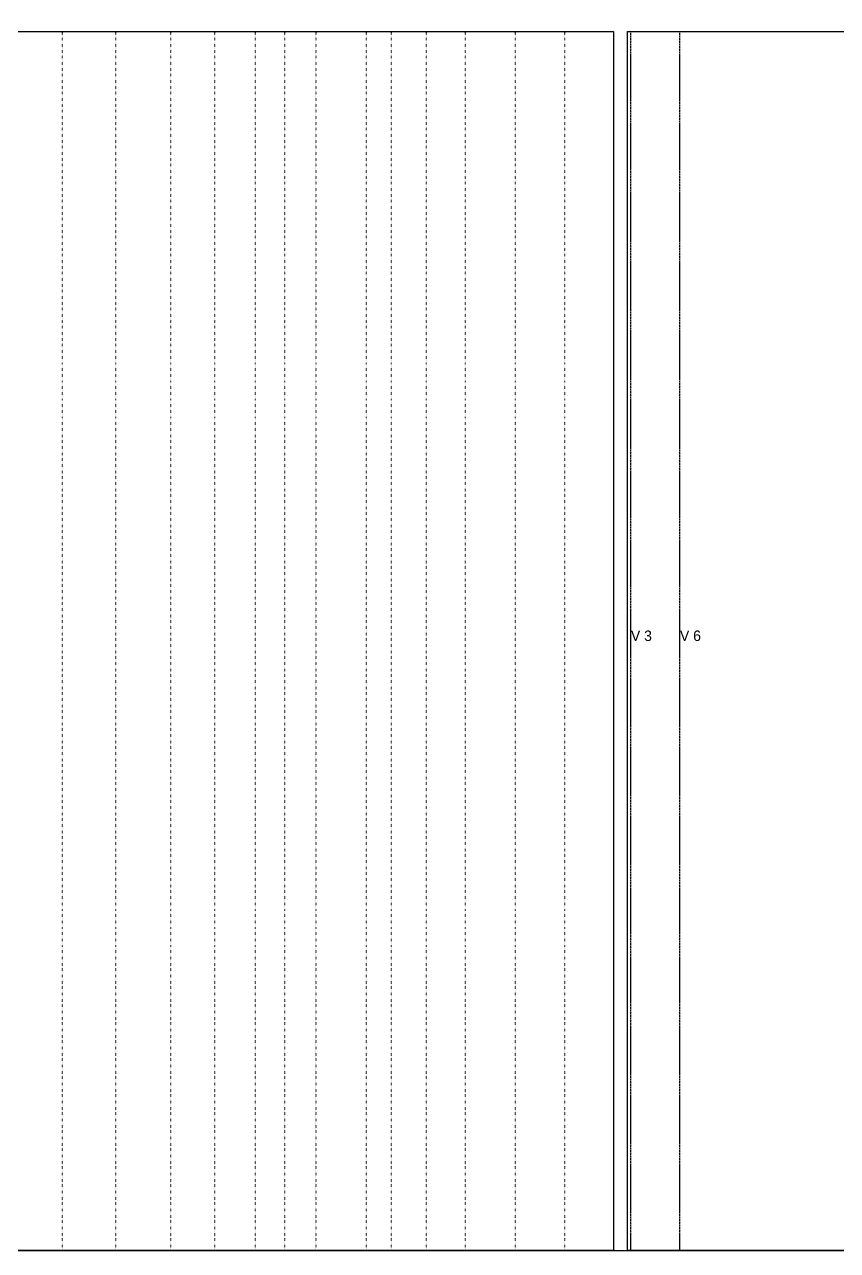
# Model space of a CAD drawing. Header units: millimetres. Extents: x 0 to 2467, y 0 to 1219.
# Drawn here: x 926 to 1392, y 0 to 704 of the extents above; entities that cross this region are included whole.
import ezdxf

# ---------------------------------------------------------------- set-up
doc = ezdxf.new("R2010")
doc.units = ezdxf.units.MM
doc.linetypes.add('DASHED', pattern=[1.524, 1.27, -0.254])
doc.linetypes.add('DOT', pattern=[0.508, 0, -0.508])
for name, color, linetype in [('CUT', 7, 'CONTINUOUS'), ('ETCH', 8, 'CONTINUOUS'), ('ROLL', 3, 'DOT'), ('VALLEY', 1, 'DASHED')]:
    doc.layers.add(name, color=color, linetype=linetype)

msp = doc.modelspace()

# ---------------------------------------------------------------- linework, layer by layer
at = {"layer": 'CUT'}
for points in [[(1178.5, 0), (1178.5, 0), (0, 0), (0, 700), (1263.68, 700), (1263.68, 0), (1207.26, 0), (1178.5, 0)], [(2170.79, 700), (2170.79, 0), (1271.68, 0), (1271.68, 700), (2170.79, 700)]]:
    msp.add_lwpolyline(points, close=True, dxfattribs=at)
at = {"layer": 'ETCH'}
msp.add_lwpolyline([(0, 0), (2438, 0), (2438, 1219), (0, 1219)], close=True, dxfattribs=at)
at = {"layer": 'ROLL'}
for p, q in [((947.33, 700), (947.33, 0)), ((977.87, 700), (977.87, 0)), ((1009.56, 700), (1009.56, 0)), ((1034.78, 700), (1034.78, 0)), ((1058.02, 700), (1058.02, 0)), ((1074.85, 700), (1074.85, 0)), ((1092.93, 700), (1092.93, 0)), ((1121.81, 700), (1121.81, 0)), ((1136.12, 700), (1136.12, 0)), ((1156.2, 700), (1156.2, 0)), ((1178.5, 700), (1178.5, 0)), ((1207.24, 700), (1207.24, 0)), ((1235.55, 700), (1235.55, 0))]:
    msp.add_line(p, q, dxfattribs=at)
at = {"layer": 'VALLEY'}
for p, q in [((1273.71, 0), (1273.71, 700)), ((1301.84, 0), (1301.84, 700))]:
    msp.add_line(p, q, dxfattribs=at)

# ---------------------------------------------------------------- texts
at = {"layer": 'ETCH'}
for s, p in [('V 3', (1273.71, 350)), ('V 6', (1301.84, 350))]:
    msp.add_text(s, height=6, dxfattribs=at).set_placement(p)

doc.saveas('drawing.dxf')
